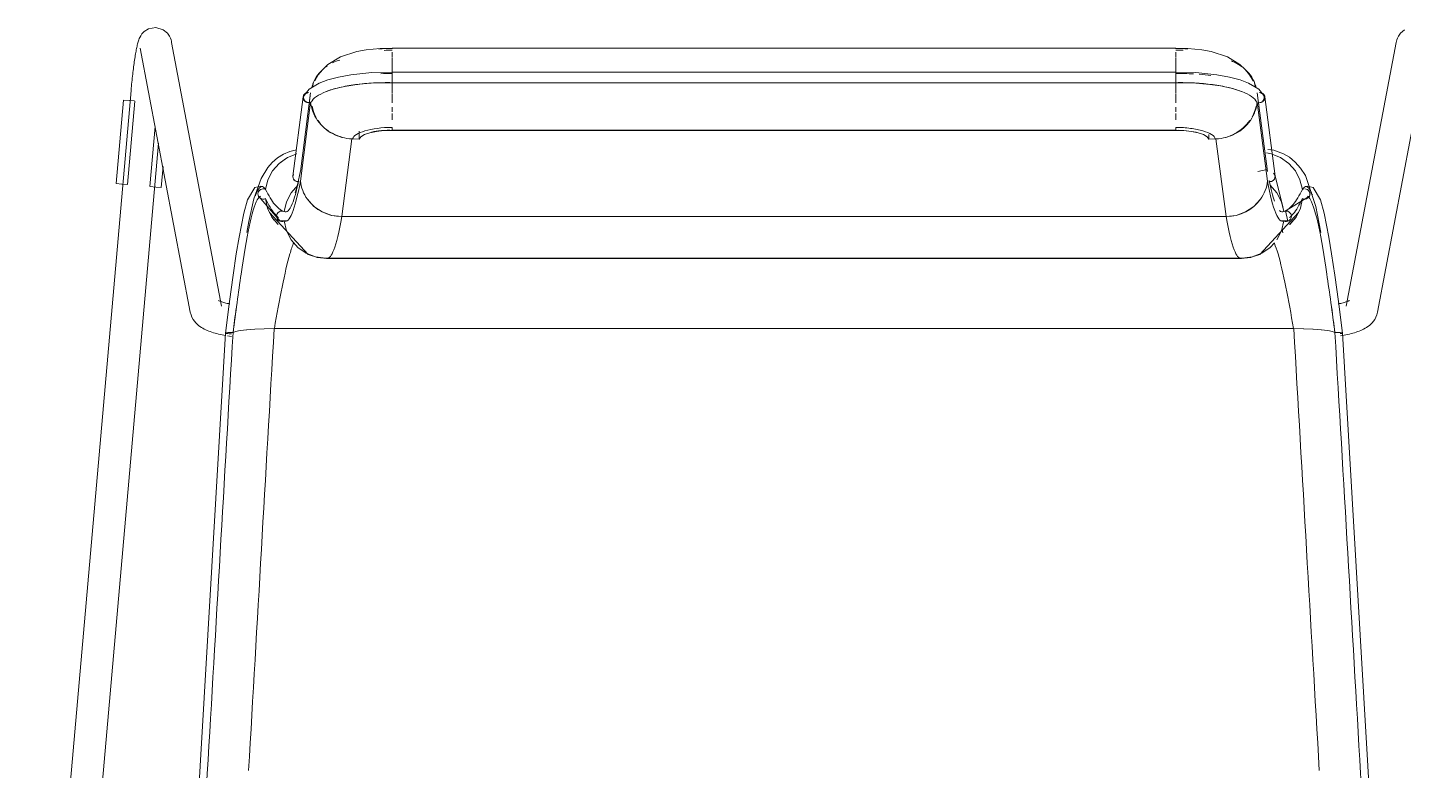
# Model space of a CAD drawing. Header units: millimetres. Extents: x 155927 to 317870, y -36033 to 97293.
# Drawn here: x 169463 to 169980, y 12869 to 13148 of the extents above; entities that cross this region are included whole.
import ezdxf

# ---------------------------------------------------------------- set-up
doc = ezdxf.new("R2010")
doc.units = ezdxf.units.MM
doc.header["$MEASUREMENT"] = 0
doc.layers.add('I-FURN', color=8, linetype='CONTINUOUS', lineweight=9)

msp = doc.modelspace()

# ---------------------------------------------------------------- linework, layer by layer
at = {"layer": 'I-FURN'}
for p, q in [((169508.38, 13147.8), (169506.73, 13146.75)), ((169511.14, 13148.28), (169508.38, 13147.8)), ((169513.89, 13147.45), (169511.14, 13148.28)), ((169513.89, 13147.45), (169515.47, 13146.12)), ((169980.83, 13147.45), (169979.25, 13146.12)), ((169504.11, 13141.67), (169504.01, 13141.24)), ((169504.21, 13142.08), (169504.11, 13141.67)), ((169504.32, 13142.48), (169504.21, 13142.08)), ((169504.44, 13142.88), (169504.32, 13142.48)), ((169504.56, 13143.28), (169504.44, 13142.88)), ((169504.7, 13143.68), (169504.56, 13143.28)), ((169504.87, 13144.11), (169504.7, 13143.68)), ((169505.09, 13144.58), (169504.87, 13144.11)), ((169505.39, 13145.14), (169505.09, 13144.58)), ((169505.87, 13145.85), (169505.39, 13145.14)), ((169506.73, 13146.75), (169505.87, 13145.85)), ((169515.47, 13146.12), (169516.21, 13145.04)), ((169516.21, 13145.04), (169516.59, 13144.24)), ((169516.59, 13144.24), (169516.8, 13143.62)), ((169516.8, 13143.62), (169516.94, 13143.1)), ((169516.94, 13143.1), (169517.03, 13142.69)), ((169535.84, 13043.4), (169517.03, 13142.69)), ((169977.69, 13142.69), (169958.88, 13043.4)), ((169977.78, 13143.1), (169977.69, 13142.69)), ((169977.92, 13143.62), (169977.78, 13143.1)), ((169978.13, 13144.24), (169977.92, 13143.62)), ((169978.5, 13145.04), (169978.13, 13144.24)), ((169979.25, 13146.12), (169978.5, 13145.04)), ((169503.16, 13136.61), (169503.07, 13136.01)), ((169503.25, 13137.2), (169503.16, 13136.61)), ((169503.34, 13137.77), (169503.25, 13137.2)), ((169503.44, 13138.32), (169503.34, 13137.77)), ((169503.53, 13138.85), (169503.44, 13138.32)), ((169503.62, 13139.37), (169503.53, 13138.85)), ((169503.72, 13139.86), (169503.62, 13139.37)), ((169503.81, 13140.34), (169503.72, 13139.86)), ((169503.91, 13140.8), (169503.81, 13140.34)), ((169504.01, 13141.24), (169503.91, 13140.8)), ((169505.24, 13140.45), (169524.05, 13041.16)), ((169575.84, 13134.36), (169580.56, 13137.23)), ((169580.56, 13137.23), (169586.71, 13139.25)), ((169586.71, 13139.25), (169590.21, 13139.9)), ((169590.21, 13139.9), (169595.42, 13140.42)), ((169595.42, 13140.42), (169599.93, 13140.5)), ((169599.93, 13140.5), (169599.93, 13140.33)), ((169894.79, 13140.5), (169599.93, 13140.5)), ((169599.93, 13140.2), (169599.93, 13140.48)), ((169599.93, 13137.26), (169599.93, 13139.01)), ((169599.93, 13134.4), (169599.93, 13136.98)), ((169894.79, 13140.33), (169894.79, 13140.5)), ((169899.3, 13140.42), (169894.79, 13140.5)), ((169894.79, 13140.48), (169894.79, 13140.2)), ((169894.79, 13139.01), (169894.79, 13137.26)), ((169894.79, 13136.98), (169894.79, 13134.4)), ((169904.51, 13139.9), (169899.3, 13140.42)), ((169908.01, 13139.25), (169904.51, 13139.9)), ((169914.16, 13137.23), (169908.01, 13139.25)), ((169918.88, 13134.36), (169914.16, 13137.23)), ((169970.67, 13041.16), (169989.48, 13140.45)), ((169502.45, 13131.38), (169502.37, 13130.67)), ((169502.54, 13132.08), (169502.45, 13131.38)), ((169502.62, 13132.77), (169502.54, 13132.08)), ((169502.71, 13133.44), (169502.62, 13132.77)), ((169502.8, 13134.11), (169502.71, 13133.44)), ((169502.89, 13134.76), (169502.8, 13134.11)), ((169502.98, 13135.39), (169502.89, 13134.76)), ((169503.07, 13136.01), (169502.98, 13135.39)), ((169572.2, 13130.45), (169573.87, 13132.52)), ((169573.87, 13132.52), (169575.84, 13134.36)), ((169584.49, 13130.52), (169592.37, 13131.32)), ((169592.37, 13131.32), (169599.93, 13131.46)), ((169599.93, 13134.24), (169599.93, 13131.22)), ((169599.93, 13131.22), (169599.93, 13134.23)), ((169894.79, 13131.46), (169599.93, 13131.46)), ((169599.93, 13127.51), (169599.93, 13131.46)), ((169599.93, 13131.46), (169599.93, 13131.39)), ((169599.93, 13131.39), (169599.93, 13131.2)), ((169894.79, 13131.22), (169894.79, 13134.24)), ((169894.79, 13134.23), (169894.79, 13131.22)), ((169894.79, 13131.46), (169894.79, 13127.61)), ((169902.35, 13131.32), (169894.79, 13131.46)), ((169894.79, 13131.39), (169894.79, 13131.46)), ((169894.79, 13131.2), (169894.79, 13131.39)), ((169910.23, 13130.52), (169902.35, 13131.32)), ((169920.85, 13132.52), (169918.88, 13134.36)), ((169922.52, 13130.45), (169920.85, 13132.52)), ((169501.91, 13126.26), (169501.84, 13125.51)), ((169501.98, 13127.01), (169501.91, 13126.26)), ((169502.06, 13127.76), (169501.98, 13127.01)), ((169502.13, 13128.49), (169502.06, 13127.76)), ((169502.21, 13129.23), (169502.13, 13128.49)), ((169502.29, 13129.95), (169502.21, 13129.23)), ((169502.37, 13130.67), (169502.29, 13129.95)), ((169568.73, 13125.08), (169572.56, 13127.38)), ((169570.86, 13128.18), (169572.2, 13130.45)), ((169572.56, 13127.38), (169575.73, 13128.57)), ((169575.73, 13128.57), (169579.77, 13129.65)), ((169582.1, 13126.11), (169578.6, 13125.3)), ((169579.77, 13129.65), (169584.49, 13130.52)), ((169587.54, 13126.94), (169582.1, 13126.11)), ((169593.52, 13127.41), (169587.54, 13126.94)), ((169599.93, 13127.5), (169593.52, 13127.41)), ((169599.93, 13131.2), (169599.93, 13130.89)), ((169599.93, 13130.89), (169599.93, 13130.5)), ((169599.93, 13130.5), (169599.93, 13130.05)), ((169599.93, 13130.05), (169599.93, 13129.56)), ((169599.93, 13129.56), (169599.93, 13129.06)), ((169599.93, 13129.06), (169599.93, 13128.58)), ((169599.93, 13128.58), (169599.93, 13128.17)), ((169599.93, 13128.17), (169599.93, 13127.84)), ((169599.93, 13127.84), (169599.93, 13127.61)), ((169599.93, 13127.61), (169599.93, 13127.51)), ((169599.93, 13127.53), (169599.93, 13123.72)), ((169599.93, 13123.72), (169599.93, 13127.53)), ((169599.93, 13127.5), (169894.79, 13127.5)), ((169894.79, 13130.89), (169894.79, 13131.2)), ((169894.79, 13130.5), (169894.79, 13130.89)), ((169894.79, 13130.05), (169894.79, 13130.5)), ((169894.79, 13129.56), (169894.79, 13130.05)), ((169894.79, 13129.06), (169894.79, 13129.56)), ((169894.79, 13128.58), (169894.79, 13129.06)), ((169894.79, 13128.17), (169894.79, 13128.58)), ((169894.79, 13127.84), (169894.79, 13128.17)), ((169894.79, 13127.61), (169894.79, 13127.84)), ((169894.79, 13123.72), (169894.79, 13127.53)), ((169894.79, 13127.53), (169894.79, 13123.72)), ((169901.01, 13127.42), (169894.79, 13127.5)), ((169907.57, 13126.89), (169901.01, 13127.42)), ((169911.59, 13126.3), (169907.57, 13126.89)), ((169914.95, 13129.65), (169910.23, 13130.52)), ((169916.02, 13125.33), (169911.59, 13126.3)), ((169918.99, 13128.57), (169914.95, 13129.65)), ((169922.16, 13127.38), (169918.99, 13128.57)), ((169925.99, 13125.08), (169922.16, 13127.38)), ((169923.86, 13128.18), (169922.52, 13130.45)), ((169501.76, 13124.6), (169462.81, 12681.28)), ((169496.18, 13089.59), (169498.94, 13121)), ((169498.94, 13121), (169500.99, 13120.82)), ((169501.77, 13124.76), (169501.76, 13124.6)), ((169501.84, 13125.51), (169501.77, 13124.76)), ((169562.63, 13092.42), (169566.48, 13122.19)), ((169565.48, 13094.06), (169569.32, 13123.75)), ((169566.84, 13122.69), (169568.73, 13125.08)), ((169568.55, 13117.78), (169569.17, 13122.56)), ((169575.78, 13124.43), (169575.26, 13124.24)), ((169578.6, 13125.3), (169575.78, 13124.43)), ((169599.93, 13119.97), (169599.93, 13123.52)), ((169894.79, 13123.52), (169894.79, 13119.97)), ((169919.46, 13124.24), (169916.02, 13125.33)), ((169925.4, 13123.75), (169929.24, 13094.06)), ((169927.88, 13122.69), (169925.99, 13125.08)), ((169928.24, 13122.19), (169932.09, 13092.42)), ((169500.42, 13089.21), (169503.18, 13120.62)), ((169500.99, 13120.82), (169503.05, 13120.64)), ((169565.46, 13090.51), (169569.3, 13120.21)), ((169599.93, 13116.5), (169599.93, 13118.34)), ((169599.93, 13113.51), (169599.93, 13115.98)), ((169894.79, 13118.34), (169894.79, 13116.5)), ((169894.79, 13115.98), (169894.79, 13113.51)), ((169929.26, 13090.51), (169925.42, 13120.21)), ((169926.17, 13117.78), (169925.85, 13120.22)), ((169510.85, 13111.08), (169508.86, 13088.47)), ((169581, 13077.13), (169584.86, 13106.41)), ((169584.86, 13106.41), (169587.58, 13106.34)), ((169587.58, 13109.35), (169587.58, 13106.34)), ((169587.58, 13106.34), (169588.22, 13107.2)), ((169588.22, 13107.2), (169589.57, 13107.99)), ((169589.57, 13107.99), (169591.55, 13108.66)), ((169591.55, 13108.66), (169594.05, 13109.17)), ((169594.05, 13109.17), (169596.9, 13109.49)), ((169596.9, 13109.49), (169599.93, 13109.6)), ((169894.79, 13109.66), (169599.93, 13109.66)), ((169599.93, 13109.6), (169894.79, 13109.6)), ((169894.79, 13109.6), (169897.82, 13109.49)), ((169897.82, 13109.49), (169900.67, 13109.17)), ((169900.67, 13109.17), (169903.17, 13108.66)), ((169903.17, 13108.66), (169905.15, 13107.99)), ((169905.15, 13107.99), (169906.5, 13107.2)), ((169906.5, 13107.2), (169907.14, 13106.34)), ((169907.14, 13106.34), (169907.14, 13108.01)), ((169907.14, 13106.34), (169909.86, 13106.41)), ((169909.86, 13106.41), (169913.72, 13077.13)), ((169474.76, 12680.23), (169512.06, 13104.73)), ((169559.07, 13100.58), (169556.87, 13099.2)), ((169561.43, 13101.61), (169559.07, 13100.58)), ((169564.08, 13100.75), (169560.57, 13099.35)), ((169563.94, 13102.27), (169561.43, 13101.61)), ((169928.89, 13101.12), (169930.63, 13100.75)), ((169930.64, 13100.75), (169928.9, 13101.12)), ((169931.63, 13102.09), (169929.36, 13102.38)), ((169934.15, 13099.35), (169930.64, 13100.75)), ((169935.23, 13100.8), (169931.63, 13102.09)), ((169937.5, 13099.45), (169935.23, 13100.8)), ((169513.09, 13088.1), (169513.79, 13095.99)), ((169553.15, 13095.56), (169550.65, 13091.44)), ((169554.89, 13097.52), (169553.15, 13095.56)), ((169556.87, 13099.2), (169554.89, 13097.52)), ((169557.48, 13097.18), (169555, 13094.35)), ((169555.01, 13094.35), (169557.48, 13097.18)), ((169560.57, 13099.35), (169557.48, 13097.18)), ((169557.48, 13097.18), (169559.85, 13098.93)), ((169937.24, 13097.18), (169934.15, 13099.35)), ((169939.72, 13094.35), (169937.24, 13097.18)), ((169939.67, 13097.68), (169937.5, 13099.45)), ((169941.66, 13095.43), (169939.67, 13097.68)), ((169943.48, 13092.61), (169941.66, 13095.43)), ((169550.65, 13091.44), (169547.98, 13083.82)), ((169553.26, 13091.03), (169552.36, 13087.4)), ((169555, 13094.35), (169553.26, 13091.03)), ((169562.68, 13092.65), (169562.61, 13092.18)), ((169562.61, 13092.18), (169562.68, 13091.71)), ((169562.87, 13093.09), (169562.68, 13092.65)), ((169562.68, 13091.71), (169562.87, 13091.27)), ((169562.87, 13091.27), (169563.16, 13090.89)), ((169563.16, 13090.89), (169563.55, 13090.59)), ((169563.55, 13090.59), (169564, 13090.4)), ((169564, 13090.4), (169564.49, 13090.32)), ((169564.23, 13088.55), (169565.6, 13094.84)), ((169564.49, 13090.32), (169564.99, 13090.35)), ((169929.12, 13094.84), (169925.63, 13094.15)), ((169929.73, 13090.35), (169930.23, 13090.32)), ((169930.23, 13090.32), (169930.72, 13090.4)), ((169930.72, 13090.4), (169931.17, 13090.59)), ((169931.17, 13090.59), (169931.56, 13090.89)), ((169931.85, 13093.09), (169931.56, 13093.48)), ((169931.56, 13090.89), (169931.85, 13091.27)), ((169932.04, 13092.65), (169931.85, 13093.09)), ((169931.85, 13091.27), (169932.04, 13091.71)), ((169932.11, 13092.18), (169932.04, 13092.65)), ((169932.04, 13091.71), (169932.11, 13092.18)), ((169932.08, 13092.49), (169935.05, 13080.88)), ((169941.46, 13091.03), (169939.72, 13094.35)), ((169942.36, 13087.4), (169941.46, 13091.03)), ((169947.47, 13080.89), (169943.48, 13092.61)), ((169498.23, 13089.41), (169496.18, 13089.59)), ((169500.29, 13089.22), (169498.23, 13089.41)), ((169511.05, 13088.28), (169508.99, 13088.46)), ((169513.09, 13088.1), (169511.05, 13088.28)), ((169545.58, 13083.45), (169548.35, 13088.09)), ((169548.35, 13088.09), (169550.54, 13088.62)), ((169549.48, 13085.7), (169549.56, 13086.18)), ((169549.55, 13086.18), (169549.48, 13085.7)), ((169549.54, 13085.21), (169549.48, 13085.7)), ((169549.48, 13085.7), (169549.54, 13085.21)), ((169549.73, 13084.75), (169549.54, 13085.21)), ((169549.54, 13085.21), (169549.72, 13084.75)), ((169549.75, 13086.64), (169549.55, 13086.18)), ((169549.56, 13086.18), (169549.75, 13086.64)), ((169549.68, 13084.84), (169557.8, 13075.42)), ((169549.83, 13084.57), (169549.71, 13084.79)), ((169549.72, 13084.75), (169550.01, 13084.35)), ((169550.01, 13084.35), (169549.73, 13084.75)), ((169549.75, 13086.64), (169550.05, 13087.03)), ((169550.05, 13087.03), (169549.75, 13086.64)), ((169550.05, 13087.03), (169550.44, 13087.34)), ((169550.44, 13087.34), (169550.05, 13087.03)), ((169550.44, 13087.34), (169550.9, 13087.53)), ((169550.89, 13087.53), (169550.44, 13087.34)), ((169550.54, 13088.62), (169551.45, 13088.32)), ((169551.39, 13087.61), (169550.89, 13087.53)), ((169550.9, 13087.53), (169551.39, 13087.61)), ((169551.39, 13087.61), (169551.89, 13087.56)), ((169551.89, 13087.57), (169551.39, 13087.61)), ((169552.36, 13087.4), (169551.89, 13087.57)), ((169551.89, 13087.56), (169552.36, 13087.4)), ((169561.96, 13086.14), (169560.21, 13082.75)), ((169564.47, 13089.02), (169561.96, 13086.14)), ((169563.47, 13086.11), (169564.23, 13088.55)), ((169932.76, 13086.14), (169930.25, 13089.02)), ((169934.51, 13082.75), (169932.76, 13086.14)), ((169945.04, 13084.84), (169935.65, 13079.13)), ((169942.83, 13087.57), (169942.36, 13087.4)), ((169942.36, 13087.4), (169942.83, 13087.56)), ((169944.18, 13088.62), (169943.27, 13088.32)), ((169943.33, 13087.61), (169943.82, 13087.53)), ((169943.83, 13087.53), (169943.33, 13087.61)), ((169943.82, 13087.53), (169944.28, 13087.34)), ((169944.28, 13087.34), (169943.83, 13087.53)), ((169946.37, 13088.09), (169944.18, 13088.62)), ((169944.28, 13087.34), (169944.67, 13087.03)), ((169944.67, 13087.03), (169944.28, 13087.34)), ((169944.67, 13087.03), (169944.97, 13086.64)), ((169944.97, 13086.64), (169944.67, 13087.03)), ((169944.99, 13084.75), (169944.7, 13084.35)), ((169944.71, 13084.35), (169945, 13084.75)), ((169944.97, 13086.64), (169945.16, 13086.18)), ((169945.17, 13086.18), (169944.97, 13086.64)), ((169945.18, 13085.21), (169944.99, 13084.75)), ((169945, 13084.75), (169945.18, 13085.21)), ((169945.16, 13086.18), (169945.23, 13085.7)), ((169945.24, 13085.7), (169945.17, 13086.18)), ((169945.23, 13085.7), (169945.18, 13085.21)), ((169945.18, 13085.21), (169945.24, 13085.7)), ((169949.14, 13083.45), (169946.37, 13088.09)), ((169544.17, 13078.45), (169545.58, 13083.45)), ((169547.98, 13083.82), (169546.09, 13075.3)), ((169550.39, 13084.03), (169550.01, 13084.35)), ((169550.01, 13084.35), (169550.39, 13084.03)), ((169550.84, 13083.83), (169550.39, 13084.03)), ((169550.39, 13084.03), (169550.84, 13083.82)), ((169551.33, 13083.74), (169550.84, 13083.83)), ((169550.84, 13083.82), (169551.33, 13083.73)), ((169551.83, 13083.77), (169551.33, 13083.74)), ((169551.33, 13083.73), (169551.83, 13083.76)), ((169552.31, 13083.92), (169551.83, 13083.77)), ((169551.83, 13083.76), (169552.31, 13083.91)), ((169553.1, 13080.3), (169552.31, 13083.92)), ((169552.31, 13083.91), (169553.09, 13080.3)), ((169553.09, 13080.3), (169554.73, 13076.98)), ((169554.74, 13076.98), (169553.1, 13080.3)), ((169560.21, 13082.75), (169559.32, 13079.03)), ((169568.09, 13083.75), (169570.57, 13081)), ((169570.57, 13081), (169573.69, 13078.93)), ((169921.03, 13078.93), (169924.14, 13081)), ((169924.14, 13081), (169926.63, 13083.75)), ((169935.4, 13079.03), (169934.51, 13082.75)), ((169935.05, 13080.88), (169935.37, 13079.01)), ((169941.62, 13080.3), (169939.98, 13076.98)), ((169939.99, 13076.98), (169941.63, 13080.3)), ((169942.41, 13083.92), (169941.62, 13080.3)), ((169941.63, 13080.3), (169942.41, 13083.91)), ((169942.89, 13083.77), (169942.41, 13083.92)), ((169942.41, 13083.91), (169942.89, 13083.76)), ((169943.39, 13083.74), (169942.89, 13083.77)), ((169942.89, 13083.76), (169943.39, 13083.73)), ((169943.88, 13083.83), (169943.39, 13083.74)), ((169943.39, 13083.73), (169943.88, 13083.82)), ((169944.33, 13084.03), (169943.88, 13083.83)), ((169943.88, 13083.82), (169944.33, 13084.03)), ((169944.7, 13084.35), (169944.33, 13084.03)), ((169944.33, 13084.03), (169944.71, 13084.35)), ((169949.37, 13071.23), (169947.47, 13080.89)), ((169950.55, 13078.45), (169949.14, 13083.45)), ((169542.37, 13069.44), (169544.17, 13078.45)), ((169546.09, 13075.3), (169545.35, 13071.23)), ((169553.79, 13078.65), (169568.39, 13062.95)), ((169554.73, 13076.98), (169555.56, 13075.84)), ((169557.13, 13074.14), (169554.74, 13076.98)), ((169555.93, 13075.39), (169557.13, 13074.14)), ((169556.54, 13077.77), (169556.47, 13077.28)), ((169556.47, 13077.28), (169556.54, 13076.79)), ((169556.48, 13077.28), (169556.54, 13077.77)), ((169556.54, 13076.79), (169556.48, 13077.28)), ((169556.54, 13077.77), (169556.73, 13078.23)), ((169556.73, 13078.23), (169556.54, 13077.77)), ((169556.73, 13076.33), (169556.54, 13076.79)), ((169556.54, 13076.79), (169556.73, 13076.33)), ((169556.73, 13078.23), (169557.03, 13078.63)), ((169557.02, 13078.63), (169556.73, 13078.23)), ((169557.03, 13075.93), (169556.73, 13076.33)), ((169556.73, 13076.33), (169557.02, 13075.92)), ((169557.41, 13078.95), (169557.02, 13078.63)), ((169557.02, 13075.92), (169557.41, 13075.61)), ((169557.03, 13078.63), (169557.41, 13078.95)), ((169557.41, 13075.61), (169557.03, 13075.93)), ((169557.41, 13078.95), (169557.86, 13079.15)), ((169557.86, 13079.15), (169557.41, 13078.95)), ((169557.86, 13075.41), (169557.41, 13075.61)), ((169557.41, 13075.61), (169557.86, 13075.41)), ((169557.5, 13075.56), (169560.38, 13075.51)), ((169557.86, 13079.15), (169558.35, 13079.23)), ((169558.35, 13079.23), (169557.86, 13079.15)), ((169558.35, 13075.33), (169557.86, 13075.41)), ((169557.86, 13075.41), (169558.35, 13075.32)), ((169558.35, 13079.23), (169558.85, 13079.19)), ((169558.85, 13079.19), (169558.35, 13079.23)), ((169558.85, 13075.37), (169558.35, 13075.33)), ((169558.35, 13075.32), (169558.85, 13075.36)), ((169558.64, 13079.32), (169559.07, 13079.13)), ((169558.85, 13079.19), (169559.32, 13079.03)), ((169559.32, 13079.03), (169558.85, 13079.19)), ((169559.32, 13075.53), (169558.85, 13075.37)), ((169558.85, 13075.36), (169559.32, 13075.52)), ((169559.32, 13075.52), (169560.21, 13071.81)), ((169573.69, 13078.93), (169577.23, 13077.61)), ((169577.23, 13077.61), (169581, 13077.13)), ((169913.72, 13077.13), (169581, 13077.13)), ((169581, 13077.13), (169913.72, 13077.13)), ((169913.72, 13077.13), (169917.49, 13077.61)), ((169917.49, 13077.61), (169921.03, 13078.93)), ((169940.93, 13078.65), (169926.33, 13062.95)), ((169937.22, 13075.56), (169934.34, 13075.51)), ((169934.51, 13071.81), (169935.4, 13075.52)), ((169935.4, 13079.03), (169935.87, 13079.19)), ((169935.87, 13079.19), (169935.4, 13079.03)), ((169935.87, 13075.37), (169935.4, 13075.53)), ((169935.4, 13075.52), (169935.87, 13075.36)), ((169935.87, 13079.19), (169936.37, 13079.23)), ((169936.37, 13079.23), (169935.87, 13079.19)), ((169936.37, 13075.33), (169935.87, 13075.37)), ((169935.87, 13075.36), (169936.37, 13075.32)), ((169936.92, 13075.42), (169936.08, 13079.32)), ((169936.37, 13079.23), (169936.86, 13079.15)), ((169936.86, 13079.15), (169936.37, 13079.23)), ((169936.86, 13075.41), (169936.37, 13075.33)), ((169936.37, 13075.32), (169936.86, 13075.41)), ((169936.86, 13079.15), (169937.31, 13078.95)), ((169937.31, 13078.95), (169936.86, 13079.15)), ((169937.31, 13075.61), (169936.86, 13075.41)), ((169936.86, 13075.41), (169937.31, 13075.61)), ((169937.31, 13078.95), (169937.69, 13078.63)), ((169937.7, 13078.63), (169937.31, 13078.95)), ((169937.69, 13075.93), (169937.31, 13075.61)), ((169937.31, 13075.61), (169937.7, 13075.92)), ((169939.98, 13076.98), (169937.58, 13074.14)), ((169937.59, 13074.14), (169939.99, 13076.98)), ((169937.69, 13078.63), (169937.99, 13078.23)), ((169937.99, 13076.33), (169937.69, 13075.93)), ((169937.99, 13078.23), (169937.7, 13078.63)), ((169937.7, 13075.92), (169937.99, 13076.33)), ((169937.99, 13078.23), (169938.17, 13077.77)), ((169938.18, 13077.77), (169937.99, 13078.23)), ((169938.17, 13076.79), (169937.99, 13076.33)), ((169937.99, 13076.33), (169938.18, 13076.79)), ((169938.17, 13077.77), (169938.24, 13077.28)), ((169938.24, 13077.28), (169938.17, 13076.79)), ((169938.25, 13077.28), (169938.18, 13077.77)), ((169938.18, 13076.79), (169938.25, 13077.28)), ((169952.35, 13069.44), (169950.55, 13078.45)), ((169541.34, 13063.12), (169542.37, 13069.44)), ((169560.23, 13071.75), (169561.96, 13068.42)), ((169561.97, 13068.42), (169560.24, 13071.75)), ((169934.48, 13071.75), (169932.75, 13068.42)), ((169932.76, 13068.42), (169934.49, 13071.75)), ((169953.38, 13063.12), (169952.35, 13069.44)), ((169561.96, 13068.42), (169564.47, 13065.54)), ((169564.47, 13065.55), (169561.97, 13068.42)), ((169567.61, 13063.38), (169564.47, 13065.55)), ((169564.47, 13065.54), (169567.61, 13063.37)), ((169930.25, 13065.55), (169927.11, 13063.38)), ((169927.11, 13063.37), (169930.25, 13065.54)), ((169931.94, 13067.32), (169930.25, 13065.55)), ((169930.25, 13065.54), (169931.94, 13067.31)), ((169540.15, 13055.1), (169541.34, 13063.12)), ((169567.29, 13063.55), (169571.76, 13061.82)), ((169571.18, 13062.01), (169567.61, 13063.38)), ((169567.61, 13063.37), (169571.18, 13062.01)), ((169568.39, 13062.95), (169570.32, 13062.25)), ((169574.97, 13061.54), (169571.18, 13062.01)), ((169571.18, 13062.01), (169574.97, 13061.53)), ((169571.76, 13061.82), (169575.51, 13061.38)), ((169919.75, 13061.53), (169574.97, 13061.53)), ((169574.97, 13061.53), (169919.75, 13061.53)), ((169575.5, 13061.38), (169880.3, 13061.38)), ((169880.3, 13061.38), (169919.21, 13061.38)), ((169922.96, 13061.82), (169919.21, 13061.38)), ((169923.54, 13062.01), (169919.75, 13061.54)), ((169919.75, 13061.53), (169923.54, 13062.01)), ((169927.43, 13063.55), (169922.96, 13061.82)), ((169927.11, 13063.38), (169923.54, 13062.01)), ((169923.54, 13062.01), (169927.11, 13063.37)), ((169926.33, 13062.95), (169924.4, 13062.25)), ((169954.57, 13055.1), (169953.38, 13063.12)), ((169538.8, 13045.17), (169540.15, 13055.1)), ((169955.92, 13045.17), (169954.57, 13055.1)), ((169534.62, 13045.63), (169534.65, 13045.61)), ((169534.65, 13045.61), (169534.72, 13045.57)), ((169534.72, 13045.57), (169534.81, 13045.52)), ((169534.81, 13045.52), (169534.96, 13045.45)), ((169534.96, 13045.45), (169535.15, 13045.36)), ((169535.15, 13045.36), (169535.39, 13045.26)), ((169535.39, 13045.26), (169535.65, 13045.16)), ((169535.65, 13045.16), (169535.96, 13045.06)), ((169535.96, 13045.06), (169536.29, 13044.95)), ((169536.29, 13044.95), (169536.66, 13044.84)), ((169536.66, 13044.84), (169537.05, 13044.73)), ((169537.05, 13044.73), (169537.47, 13044.63)), ((169537.25, 13033.32), (169538.8, 13045.17)), ((169537.47, 13044.63), (169537.92, 13044.52)), ((169537.92, 13044.52), (169538.39, 13044.42)), ((169538.39, 13044.42), (169538.88, 13044.32)), ((169956.33, 13044.42), (169955.84, 13044.32)), ((169957.47, 13033.32), (169955.92, 13045.17)), ((169956.8, 13044.52), (169956.33, 13044.42)), ((169957.24, 13044.63), (169956.8, 13044.52)), ((169957.67, 13044.73), (169957.24, 13044.63)), ((169958.06, 13044.84), (169957.67, 13044.73)), ((169958.43, 13044.95), (169958.06, 13044.84)), ((169958.76, 13045.06), (169958.43, 13044.95)), ((169959.07, 13045.16), (169958.76, 13045.06)), ((169959.33, 13045.26), (169959.07, 13045.16)), ((169959.57, 13045.36), (169959.33, 13045.26)), ((169959.76, 13045.45), (169959.57, 13045.36)), ((169959.91, 13045.52), (169959.76, 13045.45)), ((169960, 13045.57), (169959.91, 13045.52)), ((169960.07, 13045.61), (169960, 13045.57)), ((169960.1, 13045.63), (169960.07, 13045.61)), ((169524.05, 13041.16), (169524.31, 13040.17)), ((169524.31, 13040.17), (169524.67, 13039.28)), ((169524.67, 13039.28), (169525.11, 13038.49)), ((169525.11, 13038.49), (169525.59, 13037.8)), ((169969.61, 13038.49), (169969.13, 13037.8)), ((169970.05, 13039.28), (169969.61, 13038.49)), ((169970.41, 13040.17), (169970.05, 13039.28)), ((169970.67, 13041.16), (169970.41, 13040.17)), ((169537.24, 13033.31), (169517.96, 12701.41)), ((169525.59, 13037.8), (169526.1, 13037.2)), ((169526.1, 13037.2), (169526.63, 13036.69)), ((169526.63, 13036.69), (169527.16, 13036.23)), ((169527.16, 13036.23), (169527.69, 13035.83)), ((169527.69, 13035.83), (169528.22, 13035.47)), ((169528.22, 13035.47), (169528.76, 13035.15)), ((169528.76, 13035.15), (169529.3, 13034.86)), ((169529.3, 13034.86), (169529.85, 13034.59)), ((169529.85, 13034.59), (169530.41, 13034.33)), ((169530.41, 13034.33), (169530.98, 13034.1)), ((169530.98, 13034.1), (169531.56, 13033.88)), ((169531.56, 13033.88), (169532.16, 13033.67)), ((169532.16, 13033.67), (169532.76, 13033.48)), ((169532.76, 13033.48), (169533.38, 13033.3)), ((169533.38, 13033.3), (169534.01, 13033.12)), ((169534.01, 13033.12), (169534.65, 13032.96)), ((169534.65, 13032.96), (169535.31, 13032.81)), ((169537.24, 13033.32), (169537.31, 13033.37)), ((169537.3, 13033.26), (169537.24, 13033.31)), ((169537.32, 13033.37), (169537.25, 13033.32)), ((169537.25, 13033.32), (169537.31, 13033.26)), ((169537.49, 13033.21), (169537.3, 13033.26)), ((169537.31, 13033.37), (169537.51, 13033.42)), ((169537.31, 13033.26), (169537.49, 13033.21)), ((169537.51, 13033.42), (169537.32, 13033.37)), ((169537.49, 13033.21), (169537.78, 13033.17)), ((169537.78, 13033.17), (169537.49, 13033.21)), ((169537.81, 13033.46), (169537.51, 13033.42)), ((169537.51, 13033.42), (169537.81, 13033.46)), ((169537.78, 13033.17), (169538.16, 13033.13)), ((169538.16, 13033.13), (169537.78, 13033.17)), ((169538.19, 13033.5), (169537.81, 13033.46)), ((169537.81, 13033.46), (169538.19, 13033.5)), ((169538.16, 13033.13), (169538.61, 13033.11)), ((169538.61, 13033.11), (169538.16, 13033.13)), ((169538.65, 13033.52), (169538.19, 13033.5)), ((169538.19, 13033.5), (169538.65, 13033.52)), ((169538.61, 13033.11), (169539.1, 13033.1)), ((169539.1, 13033.1), (169538.61, 13033.11)), ((169539.14, 13033.53), (169538.65, 13033.52)), ((169538.65, 13033.52), (169539.14, 13033.53)), ((169539.1, 13033.1), (169539.6, 13033.1)), ((169539.6, 13033.1), (169539.1, 13033.1)), ((169539.64, 13033.52), (169539.14, 13033.53)), ((169539.14, 13033.53), (169539.64, 13033.52)), ((169540.11, 13033.5), (169539.64, 13033.52)), ((169539.64, 13033.52), (169540.11, 13033.5)), ((169540.11, 13033.5), (169541.01, 13033.9)), ((169541.01, 13033.9), (169540.11, 13033.5)), ((169541.01, 13033.9), (169542.75, 13034.27)), ((169542.76, 13034.27), (169541.01, 13033.9)), ((169542.76, 13034.27), (169545.22, 13034.58)), ((169545.25, 13034.58), (169542.76, 13034.27)), ((169545.25, 13034.58), (169548.31, 13034.82)), ((169548.36, 13034.82), (169545.25, 13034.58)), ((169548.35, 13034.82), (169551.83, 13034.97)), ((169551.89, 13034.97), (169548.36, 13034.82)), ((169551.89, 13034.97), (169555.58, 13035.03)), ((169555.66, 13035.03), (169551.89, 13034.97)), ((169555.58, 13035.03), (169939.06, 13035.03)), ((169939.06, 13035.03), (169555.95, 13035.03)), ((169942.83, 13034.97), (169939.06, 13035.03)), ((169939.14, 13035.03), (169942.83, 13034.97)), ((169946.36, 13034.82), (169942.83, 13034.97)), ((169942.89, 13034.97), (169946.37, 13034.82)), ((169949.47, 13034.58), (169946.36, 13034.82)), ((169946.41, 13034.82), (169949.47, 13034.58)), ((169951.96, 13034.27), (169949.47, 13034.58)), ((169949.5, 13034.58), (169951.96, 13034.27)), ((169953.71, 13033.9), (169951.96, 13034.27)), ((169951.97, 13034.27), (169953.71, 13033.9)), ((169953.71, 13033.9), (169954.61, 13033.5)), ((169954.61, 13033.5), (169953.71, 13033.9)), ((169955.08, 13033.52), (169954.61, 13033.5)), ((169954.61, 13033.5), (169955.08, 13033.52)), ((169955.58, 13033.53), (169955.08, 13033.52)), ((169955.08, 13033.52), (169955.58, 13033.53)), ((169956.07, 13033.52), (169955.58, 13033.53)), ((169955.58, 13033.53), (169956.07, 13033.52)), ((169956.52, 13033.5), (169956.07, 13033.52)), ((169956.07, 13033.52), (169956.53, 13033.5)), ((169956.91, 13033.46), (169956.52, 13033.5)), ((169956.53, 13033.5), (169956.91, 13033.46)), ((169956.56, 13033.13), (169956.94, 13033.17)), ((169956.94, 13033.17), (169956.56, 13033.13)), ((169957.21, 13033.42), (169956.91, 13033.46)), ((169956.91, 13033.46), (169957.21, 13033.42)), ((169956.94, 13033.17), (169957.23, 13033.21)), ((169957.23, 13033.21), (169956.94, 13033.17)), ((169957.41, 13033.26), (169957.47, 13033.32)), ((169957.48, 13033.31), (169957.42, 13033.26)), ((169957.48, 13033.31), (169976.76, 12701.41)), ((169960.07, 13032.96), (169959.41, 13032.81)), ((169960.71, 13033.12), (169960.07, 13032.96)), ((169961.34, 13033.3), (169960.71, 13033.12)), ((169961.96, 13033.48), (169961.34, 13033.3)), ((169962.56, 13033.67), (169961.96, 13033.48)), ((169963.16, 13033.88), (169962.56, 13033.67)), ((169963.74, 13034.1), (169963.16, 13033.88)), ((169964.31, 13034.33), (169963.74, 13034.1)), ((169964.87, 13034.59), (169964.31, 13034.33)), ((169965.42, 13034.86), (169964.87, 13034.59)), ((169965.95, 13035.15), (169965.42, 13034.86)), ((169966.5, 13035.47), (169965.95, 13035.15)), ((169967.03, 13035.83), (169966.5, 13035.47)), ((169967.56, 13036.23), (169967.03, 13035.83)), ((169968.09, 13036.69), (169967.56, 13036.23)), ((169968.62, 13037.2), (169968.09, 13036.69)), ((169969.13, 13037.8), (169968.62, 13037.2)), ((169535.31, 13032.81), (169535.97, 13032.67)), ((169535.97, 13032.67), (169536.65, 13032.53)), ((169536.65, 13032.53), (169537.35, 13032.41)), ((169538.05, 13032.29), (169538.77, 13032.18)), ((169538.77, 13032.18), (169539.49, 13032.08)), ((169957.37, 13032.41), (169956.67, 13032.29)), ((169958.06, 13032.53), (169957.37, 13032.41)), ((169958.75, 13032.67), (169958.06, 13032.53)), ((169959.41, 13032.81), (169958.75, 13032.67))]:
    msp.add_line(p, q, dxfattribs=at)
for centre, major_axis, ratio, start_param, end_param in [((169599.93, 13136.22), (-12.4, 0), 0.287441, 4.712389, 4.950404), ((169894.79, 13136.22), (-12.4, 0), 0.287441, 4.492176, 4.712389), ((169599.93, 13124.75), (0, -15.75), 0.000004, 5.8107, 5.99294), ((169894.79, 13124.75), (0, -15.75), 0.000004, 0.290246, 0.472486), ((169564.58, 13092.19), (-1.96, 0), 0.955139, 5.775592, 8.064923), ((169581.13, 13092.2), (-15.78, 0), 0.955139, 0.112537, 0.354036), ((169913.59, 13092.2), (-15.78, 0), 0.955139, 2.787556, 3.029056), ((169930.14, 13092.19), (-1.96, 0), 0.955139, 1.359855, 3.903556), ((169581.13, 13092.2), (-15.78, 0), 0.955139, 0.354206, 0.595753), ((169913.59, 13092.2), (-15.78, 0), 0.955139, 2.545839, 2.787386), ((169581.13, 13092.2), (-15.78, 0), 0.955139, 0.595876, 1.562553), ((169913.59, 13092.2), (-15.78, 0), 0.955139, 1.579038, 2.545717)]:
    msp.add_ellipse(centre, major_axis=major_axis, ratio=ratio, start_param=start_param, end_param=end_param, dxfattribs=at)
for points in [[(169594.96, 13140.19), (169596.55, 13140.34), (169598.22, 13140.42), (169599.93, 13140.41)], [(169894.79, 13140.41), (169896.36, 13140.42), (169897.87, 13140.34), (169899.3, 13140.2)], [(169580.33, 13136.05), (169579.37, 13135.8), (169578.44, 13135.45), (169577.55, 13135.02)], [(169569.5, 13120.2), (169569.86, 13120.93), (169571.17, 13122.33), (169574.87, 13124.23), (169579.94, 13125.76), (169586.08, 13126.87), (169592.94, 13127.5), (169597.59, 13127.57), (169599.93, 13127.53)], [(169570.01, 13126.01), (169570.12, 13126.37), (169570.25, 13126.74), (169570.38, 13127.09)], [(169595.67, 13130.91), (169597.08, 13130.95), (169598.5, 13130.95), (169599.93, 13130.93)], [(169894.79, 13130.93), (169897, 13130.97), (169899.21, 13130.94), (169901.39, 13130.83)], [(169903.59, 13130.69), (169905.07, 13130.58), (169906.52, 13130.43), (169907.94, 13130.25)], [(169924.33, 13127.09), (169924.47, 13126.73), (169924.58, 13126.37), (169924.66, 13126)], [(169919.63, 13124.17), (169921.09, 13123.6), (169923.55, 13122.33), (169924.86, 13120.93), (169925.22, 13120.2)], [(169569.03, 13120.06), (169568.95, 13120.04), (169568.79, 13120.02), (169568.62, 13120.02), (169568.54, 13120.03)], [(169569.3, 13120.21), (169569.45, 13118.97), (169570.03, 13116.59), (169571.79, 13113.25), (169574.32, 13110.41), (169577.47, 13108.22), (169581.07, 13106.81), (169583.57, 13106.45), (169584.86, 13106.41)], [(169571.28, 13114.7), (169570.59, 13115.96), (169570.18, 13117.32), (169569.85, 13118.7)], [(169909.86, 13106.41), (169911.15, 13106.45), (169913.65, 13106.81), (169917.25, 13108.22), (169920.4, 13110.41), (169922.93, 13113.25), (169924.69, 13116.59), (169925.27, 13118.97), (169925.42, 13120.21)], [(169924.96, 13118.69), (169924.65, 13117.31), (169924.14, 13115.94), (169923.45, 13114.68)], [(169585.11, 13106.42), (169585.37, 13107.54), (169588.75, 13109.7), (169596.15, 13110.67), (169599.93, 13110.73)], [(169894.79, 13110.73), (169896.68, 13110.7), (169900.42, 13110.44), (169905.21, 13109.48), (169908.54, 13108.08), (169909.48, 13106.98), (169909.61, 13106.42)], [(169599.09, 13109.65), (169596.32, 13109.59), (169593.17, 13109.32), (169591.56, 13108.71)], [(169903.16, 13108.71), (169901.11, 13109.26), (169898.39, 13109.54), (169895.62, 13109.64)], [(169565.46, 13090.51), (169564.43, 13085.01), (169562.39, 13076.95), (169560.34, 13074.98), (169559.32, 13075.53)], [(169929.26, 13090.51), (169930.29, 13085.01), (169932.33, 13076.95), (169934.38, 13074.98), (169935.4, 13075.53)], [(169929.89, 13090.72), (169930.55, 13087.61), (169931.2, 13084.71), (169931.85, 13082.98)], [(169933.77, 13079.45), (169934.31, 13078.88), (169934.86, 13078.74), (169935.4, 13079.03)], [(169934.88, 13072.19), (169934.92, 13071.82), (169934.97, 13071.44), (169935.01, 13071.06)], [(169574.97, 13061.54), (169575.15, 13061.44), (169575.33, 13061.38), (169575.5, 13061.38)], [(169919.21, 13061.38), (169919.39, 13061.38), (169919.57, 13061.44), (169919.75, 13061.54)], [(169541.29, 13042.67), (169540.9, 13039.64), (169540.51, 13036.58), (169540.13, 13033.51)], [(169953.41, 13042.87), (169953.8, 13039.77), (169954.2, 13036.64), (169954.59, 13033.51)], [(169520.79, 12701.51), (169524.01, 12756.91), (169530.45, 12867.67), (169536.89, 12978.27), (169540.11, 13033.5)], [(169545.99, 12868.79), (169549.19, 12924.25), (169552.39, 12979.67), (169555.58, 13035.03)], [(169939.14, 13035.03), (169942.33, 12979.67), (169945.53, 12924.25), (169948.72, 12868.79)], [(169973.93, 12701.51), (169970.71, 12756.91), (169964.27, 12867.67), (169957.83, 12978.27), (169954.61, 13033.5)]]:
    msp.add_open_spline(points, degree=3, dxfattribs=at)
for points, knots in [([(169575.58, 13133.88), (169575.18, 13133.61), (169573.81, 13132.57), (169571.82, 13130.4), (169570.36, 13127.92), (169569.96, 13126.37), (169569.87, 13125.99)], [0.434972, 0.434972, 0.434972, 0.434972, 0.5, 0.6666667, 0.8333333, 0.8864037, 0.8864037, 0.8864037, 0.8864037]), ([(169919.49, 13133.63), (169918.76, 13134.16), (169917.51, 13134.88), (169916.18, 13135.51), (169915.67, 13135.71)], [0.5455526, 0.5455526, 0.5455526, 0.5455526, 0.6666667, 0.739481, 0.739481, 0.739481, 0.739481]), ([(169924.92, 13126.02), (169924.81, 13126.39), (169924.29, 13127.9), (169922.92, 13130.4), (169921.24, 13132.23), (169920.29, 13133.01)], [0.1134959, 0.1134959, 0.1134959, 0.1134959, 0.1666667, 0.3333333, 0.5, 0.5, 0.5, 0.5]), ([(169894.79, 13127.53), (169897.13, 13127.57), (169901.79, 13127.5), (169908.63, 13126.87), (169914.74, 13125.78), (169917.96, 13124.77), (169919.45, 13124.23)], [0.0000052, 0.0000052, 0.0000052, 0.0000052, 0.1666667, 0.3333333, 0.5, 0.6602535, 0.6602535, 0.6602535, 0.6602535]), ([(169568.45, 13123.79), (169568.3, 13123.8), (169568.08, 13123.78), (169567.79, 13123.71), (169567.52, 13123.62), (169567.21, 13123.43), (169566.89, 13123.14), (169566.65, 13122.79), (169566.52, 13122.43), (169566.47, 13122.13), (169566.47, 13121.85), (169566.5, 13121.59), (169566.57, 13121.34), (169566.69, 13121.08), (169566.88, 13120.77), (169567.2, 13120.45), (169567.6, 13120.21), (169567.95, 13120.1), (169568.32, 13120.02), (169568.77, 13120.03), (169569.12, 13120.13), (169569.3, 13120.21)], [0.1111111, 0.1111111, 0.1111111, 0.1111111, 0.1666667, 0.1944444, 0.2222222, 0.2777778, 0.3333333, 0.3888889, 0.4444444, 0.4791667, 0.5138889, 0.5486111, 0.5833333, 0.6180556, 0.6527778, 0.7222222, 0.7916667, 0.8263889, 0.8611111, 0.9305556, 1, 1, 1, 1]), ([(169568.05, 13120.12), (169567.93, 13120.16), (169567.7, 13120.26), (169567.29, 13120.54), (169566.83, 13121.08), (169566.58, 13121.95), (169566.81, 13122.73), (169567.2, 13123.25), (169567.59, 13123.54), (169568.04, 13123.73), (169568.37, 13123.77), (169568.54, 13123.78)], [-0.8125, -0.8125, -0.8125, -0.8125, -0.765625, -0.71875, -0.625, -0.5, -0.375, -0.3125, -0.25, -0.1875, -0.125, -0.125, -0.125, -0.125]), ([(169926.18, 13123.78), (169926.35, 13123.78), (169926.63, 13123.74), (169927.02, 13123.59), (169927.43, 13123.34), (169927.89, 13122.81), (169928.14, 13121.95), (169927.91, 13121.16), (169927.52, 13120.63), (169927.13, 13120.31), (169926.83, 13120.17), (169926.67, 13120.12)], [-0.875, -0.875, -0.875, -0.875, -0.8125, -0.765625, -0.71875, -0.625, -0.5, -0.375, -0.3125, -0.25, -0.1875, -0.1875, -0.1875, -0.1875]), ([(169926.27, 13120.03), (169926.42, 13120.03), (169926.64, 13120.06), (169926.93, 13120.15), (169927.2, 13120.26), (169927.51, 13120.46), (169927.83, 13120.76), (169928.07, 13121.13), (169928.2, 13121.49), (169928.25, 13121.8), (169928.25, 13122.07), (169928.22, 13122.34), (169928.15, 13122.58), (169928.03, 13122.83), (169927.84, 13123.13), (169927.52, 13123.44), (169927.12, 13123.66), (169926.77, 13123.76), (169926.51, 13123.79), (169926.34, 13123.8), (169926.27, 13123.8)], [0.1111111, 0.1111111, 0.1111111, 0.1111111, 0.1666667, 0.1944444, 0.2222222, 0.2777778, 0.3333333, 0.3888889, 0.4444444, 0.4791667, 0.5138889, 0.5486111, 0.5833333, 0.6180556, 0.6527778, 0.7222222, 0.7916667, 0.8263889, 0.8611111, 0.8888889, 0.8888889, 0.8888889, 0.8888889]), ([(169581.33, 13106.96), (169580.1, 13107.29), (169576.58, 13108.71), (169573.27, 13111.18), (169572.13, 13113.33)], [-0.8333333, -0.8333333, -0.8333333, -0.8333333, -0.6666667, -0.3333333, -0.3333333, -0.3333333, -0.3333333]), ([(169922.58, 13113.33), (169921.15, 13111.28), (169918.21, 13108.77), (169914.63, 13107.21), (169913.39, 13106.96)], [-0.6666667, -0.6666667, -0.6666667, -0.6666667, -0.3333333, -0.1666667, -0.1666667, -0.1666667, -0.1666667]), ([(169564.76, 13090.42), (169563.97, 13086.7), (169562.16, 13080.22), (169560.34, 13078.49), (169559.32, 13079.03)], [0.1122148, 0.1122148, 0.1122148, 0.1122148, 0.5, 1, 1, 1, 1]), ([(169550.48, 13084.8), (169550.07, 13084.6), (169548.65, 13083), (169546.21, 13074.7), (169543.16, 13056.27), (169541.13, 13041.05), (169540.11, 13033.5)], [0.1500588, 0.1500588, 0.1500588, 0.1500588, 0.25, 0.5, 0.75, 1, 1, 1, 1]), ([(169552.36, 13087.4), (169551.33, 13088.96), (169550.05, 13088.73), (169548.77, 13085.7), (169548.51, 13084.98)], [0, 0, 0, 0, 0.25, 0.3133981, 0.3133981, 0.3133981, 0.3133981]), ([(169558.64, 13079.32), (169557.7, 13079.78), (169555.61, 13081.57), (169553.52, 13085), (169552.36, 13087.4)], [0.0974621, 0.0974621, 0.0974621, 0.0974621, 0.5, 1, 1, 1, 1]), ([(169936.08, 13079.32), (169937.02, 13079.78), (169939.11, 13081.57), (169941.2, 13085), (169942.36, 13087.4)], [0.0974617, 0.0974617, 0.0974617, 0.0974617, 0.5, 1, 1, 1, 1]), ([(169942.36, 13087.4), (169943.39, 13088.96), (169944.64, 13088.73), (169945.9, 13085.82), (169946.13, 13085.19)], [0, 0, 0, 0, 0.25, 0.3070827, 0.3070827, 0.3070827, 0.3070827]), ([(169944.24, 13084.8), (169944.65, 13084.6), (169946.07, 13083), (169948.51, 13074.7), (169951.56, 13056.27), (169953.59, 13041.05), (169954.61, 13033.5)], [0.1500589, 0.1500589, 0.1500589, 0.1500589, 0.25, 0.5, 0.75, 1, 1, 1, 1]), ([(169557.19, 13076.79), (169556.73, 13077.18), (169555.1, 13078.85), (169553.48, 13081.51), (169552.31, 13083.92)], [0.303693, 0.303693, 0.303693, 0.303693, 0.5, 1, 1, 1, 1]), ([(169937.53, 13076.79), (169937.99, 13077.18), (169939.62, 13078.85), (169941.24, 13081.51), (169942.41, 13083.92)], [0.3036932, 0.3036932, 0.3036932, 0.3036932, 0.5, 1, 1, 1, 1]), ([(169575.51, 13061.38), (169576.33, 13061.38), (169578.17, 13063.76), (169580, 13071.41), (169581, 13077.13)], [0.0892846, 0.0892846, 0.0892846, 0.0892846, 0.5, 1, 1, 1, 1]), ([(169913.72, 13077.13), (169914.72, 13071.41), (169916.55, 13063.76), (169918.39, 13061.38), (169919.21, 13061.38)], [0, 0, 0, 0, 0.5, 0.9107153, 0.9107153, 0.9107153, 0.9107153]), ([(169555.66, 13035.03), (169556.63, 13040.42), (169558.58, 13051.2), (169561.01, 13061.91), (169562.47, 13066.16), (169562.96, 13067.31)], [0, 0, 0, 0, 0.25, 0.5, 0.625, 0.625, 0.625, 0.625]), ([(169931.85, 13067.08), (169932.31, 13065.98), (169933.74, 13061.78), (169936.14, 13051.2), (169938.09, 13040.42), (169939.06, 13035.03)], [0.3830034, 0.3830034, 0.3830034, 0.3830034, 0.5, 0.75, 1, 1, 1, 1])]:
    msp.add_open_spline(points, degree=3, knots=knots, dxfattribs=at)

doc.saveas('drawing.dxf')
